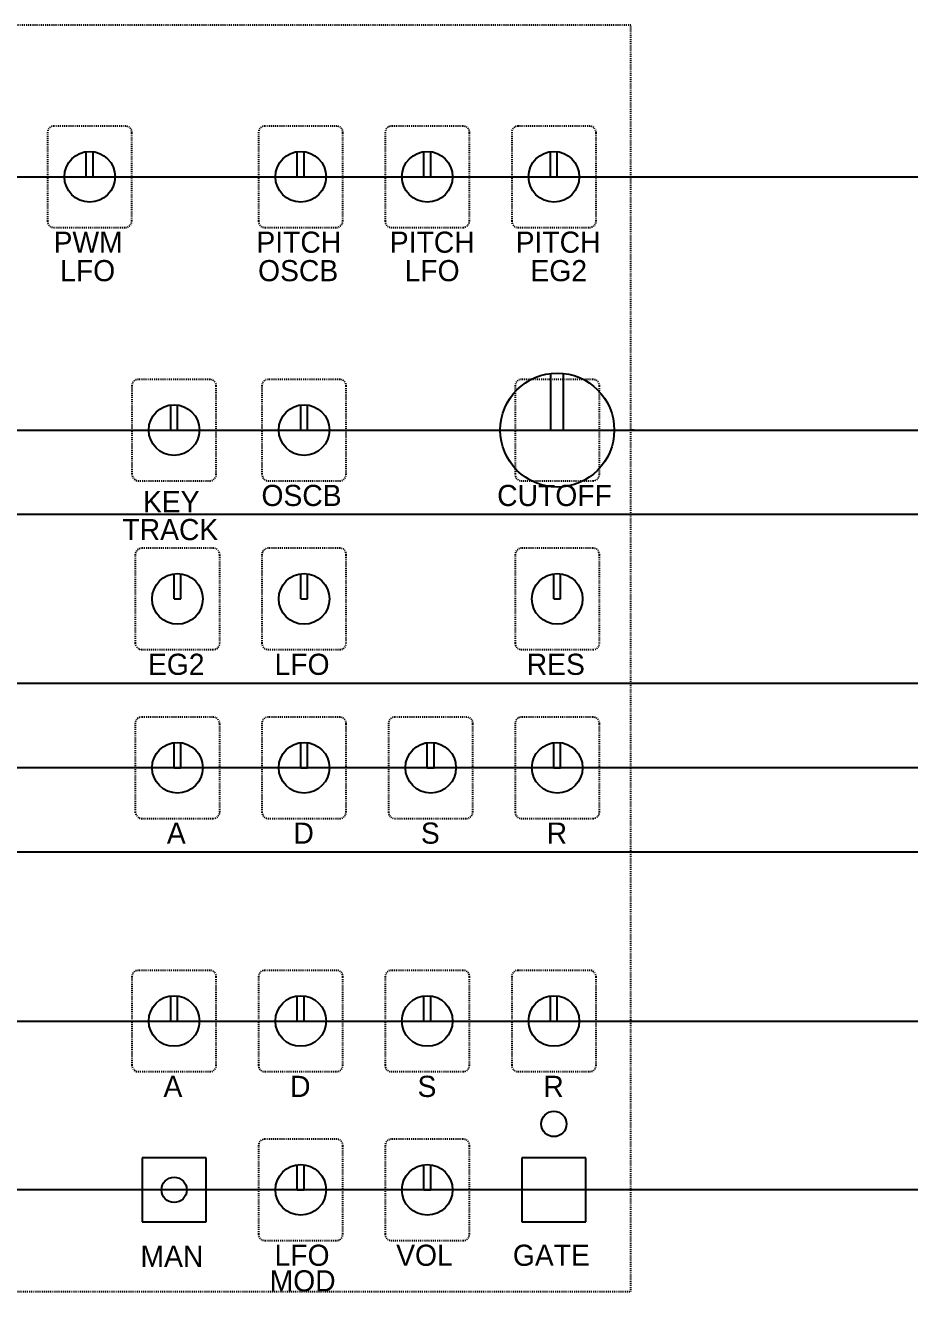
# Model space of a CAD drawing. Extents: x -1951 to 2029, y -1958 to 1511.
# Drawn here: x 110.1 to 214.9, y -162.9 to -12.9 of the extents above; entities that cross this region are included whole.
import ezdxf

# ---------------------------------------------------------------- set-up
doc = ezdxf.new("R2010")
doc.units = 0
doc.linetypes.add('BORDER', pattern=[0.875, 0.25, -0.125, 0.25, -0.125, 0, -0.125])
doc.linetypes.add('DOT', pattern=[0.125, 0, -0.125])
doc.layers.add('CONSTRUCTION', color=7, linetype='CONTINUOUS')
doc.layers.add('LAYER1', color=7, linetype='CONTINUOUS')
doc.styles.add('TEXT207045', font='txt', dxfattribs={"height": 0.2})
doc.styles.add('TEXT207048', font='txt', dxfattribs={"height": 0.2})
doc.styles.add('TEXT207051', font='txt', dxfattribs={"height": 0.2})
doc.styles.add('TEXT207054', font='txt', dxfattribs={"height": 0.2})
doc.styles.add('TEXT207057', font='txt', dxfattribs={"height": 0.2})
doc.styles.add('TEXT207060', font='txt', dxfattribs={"height": 0.2})
doc.styles.add('TEXT207063', font='txt', dxfattribs={"height": 0.2})
doc.styles.add('TEXT207066', font='txt', dxfattribs={"height": 0.2})
doc.styles.add('TEXT207069', font='txt', dxfattribs={"height": 0.2})
doc.styles.add('TEXT207072', font='txt', dxfattribs={"height": 0.2})
doc.styles.add('TEXT207075', font='txt', dxfattribs={"height": 0.2})
doc.styles.add('TEXT207078', font='txt', dxfattribs={"height": 0.2})
doc.styles.add('TEXT207081', font='txt', dxfattribs={"height": 0.2})
doc.styles.add('TEXT207084', font='txt', dxfattribs={"height": 0.2})
doc.styles.add('TEXT207087', font='txt', dxfattribs={"height": 0.2})
doc.styles.add('TEXT207090', font='txt', dxfattribs={"height": 0.2})
doc.styles.add('TEXT207093', font='txt', dxfattribs={"height": 0.2})
doc.styles.add('TEXT207096', font='txt', dxfattribs={"height": 0.2})
doc.styles.add('TEXT207099', font='txt', dxfattribs={"height": 0.2})
doc.styles.add('TEXT207102', font='txt', dxfattribs={"height": 0.2})
doc.styles.add('TEXT207418', font='txt', dxfattribs={"height": 0.2})
doc.styles.add('TEXT207541', font='txt', dxfattribs={"height": 0.2})
doc.styles.add('TEXT207600', font='txt', dxfattribs={"height": 0.2})
doc.styles.add('TEXT207683', font='txt', dxfattribs={"height": 0.2})
doc.styles.add('TEXT207905', font='txt', dxfattribs={"height": 0.2})
doc.styles.add('TEXT207908', font='txt', dxfattribs={"height": 0.2})
doc.styles.add('TEXT208391', font='txt', dxfattribs={"height": 0.2})
doc.styles.add('TEXT208394', font='txt', dxfattribs={"height": 0.2})

msp = doc.modelspace()

# ---------------------------------------------------------------- linework, layer by layer
at = {"layer": 'CONSTRUCTION', "color": 6}
for p, q in [((-1308.95, -30.86), (1353.98, -30.86)), ((-584.27, -60.86), (964.3, -60.86)), ((807.81, -70.86), (-745.5, -70.86)), ((-391.89, -90.86), (589.76, -90.86)), ((1007.83, -100.86), (-826.65, -100.86)), ((1893.86, -110.86), (-1951.12, -110.86)), ((-483.11, -130.86), (701.65, -130.86)), ((2028.99, -150.86), (-1807.33, -150.86))]:
    msp.add_line(p, q, dxfattribs=at)
at = {"layer": 'LAYER1', "color": 7, "linetype": 'DOT'}
for p, q in [((181.87, -12.92), (-18.13, -12.92)), ((181.87, -162.92), (181.87, -12.92)), ((-18.13, -162.92), (181.87, -162.92))]:
    msp.add_line(p, q, dxfattribs=at)
at = {"layer": 'LAYER1', "color": 253, "linetype": 'DOT'}
for p, q in [((122.01, -24.86), (113.51, -24.86)), ((122.01, -24.86), (113.51, -24.86)), ((122.01, -24.86), (113.51, -24.86)), ((122.01, -24.86), (113.51, -24.86)), ((147.01, -24.86), (138.51, -24.86)), ((147.01, -24.86), (138.51, -24.86)), ((147.01, -24.86), (138.51, -24.86)), ((147.01, -24.86), (138.51, -24.86)), ((147.01, -24.86), (138.51, -24.86)), ((162.01, -24.86), (153.51, -24.86)), ((162.01, -24.86), (153.51, -24.86)), ((162.01, -24.86), (153.51, -24.86)), ((162.01, -24.86), (153.51, -24.86)), ((177.01, -24.86), (168.51, -24.86)), ((177.01, -24.86), (168.51, -24.86)), ((177.01, -24.86), (168.51, -24.86)), ((112.76, -25.61), (112.76, -36.11)), ((112.76, -25.61), (112.76, -36.11)), ((112.76, -25.61), (112.76, -36.11)), ((112.76, -25.61), (112.76, -36.11)), ((122.76, -36.11), (122.76, -25.61)), ((122.76, -36.11), (122.76, -25.61)), ((122.76, -36.11), (122.76, -25.61)), ((122.76, -36.11), (122.76, -25.61)), ((137.76, -25.61), (137.76, -36.11)), ((137.76, -25.61), (137.76, -36.11)), ((137.76, -25.61), (137.76, -36.11)), ((137.76, -25.61), (137.76, -36.11)), ((137.76, -25.61), (137.76, -36.11)), ((147.76, -36.11), (147.76, -25.61)), ((147.76, -36.11), (147.76, -25.61)), ((147.76, -36.11), (147.76, -25.61)), ((147.76, -36.11), (147.76, -25.61)), ((147.76, -36.11), (147.76, -25.61)), ((152.76, -25.61), (152.76, -36.11)), ((152.76, -25.61), (152.76, -36.11)), ((152.76, -25.61), (152.76, -36.11)), ((152.76, -25.61), (152.76, -36.11)), ((162.76, -36.11), (162.76, -25.61)), ((162.76, -36.11), (162.76, -25.61)), ((162.76, -36.11), (162.76, -25.61)), ((162.76, -36.11), (162.76, -25.61)), ((167.76, -25.61), (167.76, -36.11)), ((167.76, -25.61), (167.76, -36.11)), ((167.76, -25.61), (167.76, -36.11)), ((177.76, -36.11), (177.76, -25.61)), ((177.76, -36.11), (177.76, -25.61)), ((177.76, -36.11), (177.76, -25.61)), ((113.51, -36.86), (122.01, -36.86)), ((113.51, -36.86), (122.01, -36.86)), ((113.51, -36.86), (122.01, -36.86)), ((113.51, -36.86), (122.01, -36.86)), ((138.51, -36.86), (147.01, -36.86)), ((138.51, -36.86), (147.01, -36.86)), ((138.51, -36.86), (147.01, -36.86)), ((138.51, -36.86), (147.01, -36.86)), ((138.51, -36.86), (147.01, -36.86)), ((153.51, -36.86), (162.01, -36.86)), ((153.51, -36.86), (162.01, -36.86)), ((153.51, -36.86), (162.01, -36.86)), ((153.51, -36.86), (162.01, -36.86)), ((168.51, -36.86), (177.01, -36.86)), ((168.51, -36.86), (177.01, -36.86)), ((168.51, -36.86), (177.01, -36.86)), ((132.01, -54.86), (123.51, -54.86)), ((132.01, -54.86), (123.51, -54.86)), ((147.41, -54.86), (138.91, -54.86)), ((147.41, -54.86), (138.91, -54.86)), ((177.41, -54.86), (168.91, -54.86)), ((122.76, -55.61), (122.76, -66.11)), ((122.76, -55.61), (122.76, -66.11)), ((132.76, -66.11), (132.76, -55.61)), ((132.76, -66.11), (132.76, -55.61)), ((138.16, -55.61), (138.16, -66.11)), ((138.16, -55.61), (138.16, -66.11)), ((148.16, -66.11), (148.16, -55.61)), ((148.16, -66.11), (148.16, -55.61)), ((168.16, -55.61), (168.16, -66.11)), ((178.16, -66.11), (178.16, -55.61)), ((123.51, -66.86), (132.01, -66.86)), ((123.51, -66.86), (132.01, -66.86)), ((138.91, -66.86), (147.41, -66.86)), ((138.91, -66.86), (147.41, -66.86)), ((168.91, -66.86), (177.41, -66.86)), ((132.41, -74.86), (123.91, -74.86)), ((132.41, -74.86), (123.91, -74.86)), ((132.41, -74.86), (123.91, -74.86)), ((147.41, -74.86), (138.91, -74.86)), ((147.41, -74.86), (138.91, -74.86)), ((177.41, -74.86), (168.91, -74.86)), ((177.41, -74.86), (168.91, -74.86)), ((123.16, -75.61), (123.16, -86.11)), ((123.16, -75.61), (123.16, -86.11)), ((123.16, -75.61), (123.16, -86.11)), ((133.16, -86.11), (133.16, -75.61)), ((133.16, -86.11), (133.16, -75.61)), ((133.16, -86.11), (133.16, -75.61)), ((138.16, -75.61), (138.16, -86.11)), ((138.16, -75.61), (138.16, -86.11)), ((148.16, -86.11), (148.16, -75.61)), ((148.16, -86.11), (148.16, -75.61)), ((168.16, -75.61), (168.16, -86.11)), ((168.16, -75.61), (168.16, -86.11)), ((178.16, -86.11), (178.16, -75.61)), ((178.16, -86.11), (178.16, -75.61)), ((123.91, -86.86), (132.41, -86.86)), ((123.91, -86.86), (132.41, -86.86)), ((123.91, -86.86), (132.41, -86.86)), ((138.91, -86.86), (147.41, -86.86)), ((138.91, -86.86), (147.41, -86.86)), ((168.91, -86.86), (177.41, -86.86)), ((168.91, -86.86), (177.41, -86.86)), ((123.16, -95.61), (123.16, -106.11)), ((123.16, -95.61), (123.16, -106.11)), ((132.41, -94.86), (123.91, -94.86)), ((132.41, -94.86), (123.91, -94.86)), ((133.16, -106.11), (133.16, -95.61)), ((133.16, -106.11), (133.16, -95.61)), ((138.16, -95.61), (138.16, -106.11)), ((147.41, -94.86), (138.91, -94.86)), ((148.16, -106.11), (148.16, -95.61)), ((153.16, -95.61), (153.16, -106.11)), ((153.16, -95.61), (153.16, -106.11)), ((162.41, -94.86), (153.91, -94.86)), ((162.41, -94.86), (153.91, -94.86)), ((162.41, -94.86), (153.91, -94.86)), ((163.16, -106.11), (163.16, -95.61)), ((163.16, -106.11), (163.16, -95.61)), ((168.16, -95.61), (168.16, -106.11)), ((177.41, -94.86), (168.91, -94.86)), ((178.16, -106.11), (178.16, -95.61)), ((123.91, -106.86), (132.41, -106.86)), ((123.91, -106.86), (132.41, -106.86)), ((138.91, -106.86), (147.41, -106.86)), ((153.91, -106.86), (162.41, -106.86)), ((153.91, -106.86), (162.41, -106.86)), ((168.91, -106.86), (177.41, -106.86)), ((122.76, -125.61), (122.76, -136.11)), ((132.01, -124.86), (123.51, -124.86)), ((132.76, -136.11), (132.76, -125.61)), ((137.76, -125.61), (137.76, -136.11)), ((147.01, -124.86), (138.51, -124.86)), ((147.76, -136.11), (147.76, -125.61)), ((152.76, -125.61), (152.76, -136.11)), ((162.01, -124.86), (153.51, -124.86)), ((162.76, -136.11), (162.76, -125.61)), ((167.76, -125.61), (167.76, -136.11)), ((177.01, -124.86), (168.51, -124.86)), ((177.76, -136.11), (177.76, -125.61)), ((123.51, -136.86), (132.01, -136.86)), ((138.51, -136.86), (147.01, -136.86)), ((153.51, -136.86), (162.01, -136.86)), ((168.51, -136.86), (177.01, -136.86)), ((147.01, -144.86), (138.51, -144.86)), ((147.01, -144.86), (138.51, -144.86)), ((147.01, -144.86), (138.51, -144.86)), ((147.01, -144.86), (138.51, -144.86)), ((162.01, -144.86), (153.51, -144.86)), ((137.76, -145.61), (137.76, -156.11)), ((137.76, -145.61), (137.76, -156.11)), ((137.76, -145.61), (137.76, -156.11)), ((137.76, -145.61), (137.76, -156.11)), ((147.76, -156.11), (147.76, -145.61)), ((147.76, -156.11), (147.76, -145.61)), ((147.76, -156.11), (147.76, -145.61)), ((147.76, -156.11), (147.76, -145.61)), ((152.76, -145.61), (152.76, -156.11)), ((162.76, -156.11), (162.76, -145.61)), ((138.51, -156.86), (147.01, -156.86)), ((138.51, -156.86), (147.01, -156.86)), ((138.51, -156.86), (147.01, -156.86)), ((138.51, -156.86), (147.01, -156.86)), ((153.51, -156.86), (162.01, -156.86))]:
    msp.add_line(p, q, dxfattribs=at)
at = {"layer": 'LAYER1', "color": 7}
for p, q in [((117.36, -30.86), (117.36, -27.89)), ((117.36, -30.86), (117.36, -27.89)), ((117.36, -30.86), (117.36, -27.89)), ((117.36, -30.86), (117.36, -27.89)), ((118.16, -30.86), (118.16, -27.89)), ((118.16, -30.86), (118.16, -27.89)), ((118.16, -30.86), (118.16, -27.89)), ((118.16, -30.86), (118.16, -27.89)), ((142.36, -30.86), (142.36, -27.89)), ((142.36, -30.86), (142.36, -27.89)), ((142.36, -30.86), (142.36, -27.89)), ((142.36, -30.86), (142.36, -27.89)), ((142.36, -30.86), (142.36, -27.89)), ((143.16, -30.86), (143.16, -27.89)), ((143.16, -30.86), (143.16, -27.89)), ((143.16, -30.86), (143.16, -27.89)), ((143.16, -30.86), (143.16, -27.89)), ((143.16, -30.86), (143.16, -27.89)), ((157.36, -30.86), (157.36, -27.89)), ((157.36, -30.86), (157.36, -27.89)), ((157.36, -30.86), (157.36, -27.89)), ((157.36, -30.86), (157.36, -27.89)), ((158.16, -30.86), (158.16, -27.89)), ((158.16, -30.86), (158.16, -27.89)), ((158.16, -30.86), (158.16, -27.89)), ((158.16, -30.86), (158.16, -27.89)), ((172.36, -30.86), (172.36, -27.89)), ((172.36, -30.86), (172.36, -27.89)), ((172.36, -30.86), (172.36, -27.89)), ((173.16, -30.86), (173.16, -27.89)), ((173.16, -30.86), (173.16, -27.89)), ((173.16, -30.86), (173.16, -27.89)), ((117.36, -30.86), (118.16, -30.86)), ((117.36, -30.86), (118.16, -30.86)), ((117.36, -30.86), (118.16, -30.86)), ((117.36, -30.86), (118.16, -30.86)), ((142.36, -30.86), (143.16, -30.86)), ((142.36, -30.86), (143.16, -30.86)), ((142.36, -30.86), (143.16, -30.86)), ((142.36, -30.86), (143.16, -30.86)), ((142.36, -30.86), (143.16, -30.86)), ((157.36, -30.86), (158.16, -30.86)), ((157.36, -30.86), (158.16, -30.86)), ((157.36, -30.86), (158.16, -30.86)), ((157.36, -30.86), (158.16, -30.86)), ((172.36, -30.86), (173.16, -30.86)), ((172.36, -30.86), (173.16, -30.86)), ((172.36, -30.86), (173.16, -30.86)), ((172.41, -60.86), (172.41, -54.16)), ((173.91, -60.86), (173.91, -54.16)), ((127.36, -60.86), (127.36, -57.89)), ((127.36, -60.86), (127.36, -57.89)), ((128.16, -60.86), (128.16, -57.89)), ((128.16, -60.86), (128.16, -57.89)), ((142.76, -60.86), (142.76, -57.89)), ((142.76, -60.86), (142.76, -57.89)), ((143.56, -60.86), (143.56, -57.89)), ((143.56, -60.86), (143.56, -57.89)), ((127.36, -60.86), (128.16, -60.86)), ((127.36, -60.86), (128.16, -60.86)), ((142.76, -60.86), (143.56, -60.86)), ((142.76, -60.86), (143.56, -60.86)), ((172.41, -60.86), (173.91, -60.86)), ((182.27, -60.86), (181.87, -60.86)), ((127.76, -80.86), (127.76, -77.89)), ((127.76, -80.86), (127.76, -77.89)), ((127.76, -80.86), (127.76, -77.89)), ((128.56, -80.86), (128.56, -77.89)), ((128.56, -80.86), (128.56, -77.89)), ((128.56, -80.86), (128.56, -77.89)), ((142.76, -80.86), (142.76, -77.89)), ((142.76, -80.86), (142.76, -77.89)), ((143.56, -80.86), (143.56, -77.89)), ((143.56, -80.86), (143.56, -77.89)), ((172.76, -80.86), (172.76, -77.89)), ((172.76, -80.86), (172.76, -77.89)), ((173.56, -80.86), (173.56, -77.89)), ((173.56, -80.86), (173.56, -77.89)), ((127.76, -80.86), (128.56, -80.86)), ((127.76, -80.86), (128.56, -80.86)), ((127.76, -80.86), (128.56, -80.86)), ((142.76, -80.86), (143.56, -80.86)), ((142.76, -80.86), (143.56, -80.86)), ((172.76, -80.86), (173.56, -80.86)), ((172.76, -80.86), (173.56, -80.86)), ((127.76, -100.86), (127.76, -97.89)), ((127.76, -100.86), (127.76, -97.89)), ((128.56, -100.86), (128.56, -97.89)), ((128.56, -100.86), (128.56, -97.89)), ((142.76, -100.86), (142.76, -97.89)), ((143.56, -100.86), (143.56, -97.89)), ((157.76, -100.86), (157.76, -97.89)), ((157.76, -100.86), (157.76, -97.89)), ((158.56, -100.86), (158.56, -97.89)), ((158.56, -100.86), (158.56, -97.89)), ((172.76, -100.86), (172.76, -97.89)), ((173.56, -100.86), (173.56, -97.89)), ((127.76, -100.86), (128.56, -100.86)), ((127.76, -100.86), (128.56, -100.86)), ((142.76, -100.86), (143.56, -100.86)), ((157.76, -100.86), (158.56, -100.86)), ((157.76, -100.86), (158.56, -100.86)), ((172.76, -100.86), (173.56, -100.86)), ((127.36, -130.86), (127.36, -127.89)), ((128.16, -130.86), (128.16, -127.89)), ((142.36, -130.86), (142.36, -127.89)), ((143.16, -130.86), (143.16, -127.89)), ((157.36, -130.86), (157.36, -127.89)), ((158.16, -130.86), (158.16, -127.89)), ((172.36, -130.86), (172.36, -127.89)), ((173.16, -130.86), (173.16, -127.89)), ((127.36, -130.86), (128.16, -130.86)), ((142.36, -130.86), (143.16, -130.86)), ((157.36, -130.86), (158.16, -130.86)), ((172.36, -130.86), (173.16, -130.86)), ((131.56, -147.06), (123.96, -147.06)), ((123.96, -147.06), (123.96, -154.66)), ((131.56, -147.06), (123.96, -147.06)), ((123.96, -147.06), (123.96, -154.66)), ((131.56, -154.66), (131.56, -147.06)), ((131.56, -154.66), (131.56, -147.06)), ((142.36, -150.86), (142.36, -147.89)), ((142.36, -150.86), (142.36, -147.89)), ((142.36, -150.86), (142.36, -147.89)), ((142.36, -150.86), (142.36, -147.89)), ((143.16, -150.86), (143.16, -147.89)), ((143.16, -150.86), (143.16, -147.89)), ((143.16, -150.86), (143.16, -147.89)), ((143.16, -150.86), (143.16, -147.89)), ((157.36, -150.86), (157.36, -147.89)), ((158.16, -150.86), (158.16, -147.89)), ((176.56, -147.06), (168.96, -147.06)), ((168.96, -147.06), (168.96, -154.66)), ((176.56, -147.06), (168.96, -147.06)), ((168.96, -147.06), (168.96, -154.66)), ((176.56, -154.66), (176.56, -147.06)), ((176.56, -154.66), (176.56, -147.06)), ((142.36, -150.86), (143.16, -150.86)), ((142.36, -150.86), (143.16, -150.86)), ((142.36, -150.86), (143.16, -150.86)), ((142.36, -150.86), (143.16, -150.86)), ((157.36, -150.86), (158.16, -150.86)), ((123.96, -154.66), (131.56, -154.66)), ((123.96, -154.66), (131.56, -154.66)), ((168.96, -154.66), (176.56, -154.66)), ((168.96, -154.66), (176.56, -154.66))]:
    msp.add_line(p, q, dxfattribs=at)
for centre, radius in [((117.76, -30.86), 3), ((117.76, -30.86), 3), ((117.76, -30.86), 3), ((117.76, -30.86), 3), ((142.76, -30.86), 3), ((142.76, -30.86), 3), ((142.76, -30.86), 3), ((142.76, -30.86), 3), ((142.76, -30.86), 3), ((157.76, -30.86), 3), ((157.76, -30.86), 3), ((157.76, -30.86), 3), ((157.76, -30.86), 3), ((172.76, -30.86), 3), ((172.76, -30.86), 3), ((172.76, -30.86), 3), ((173.16, -60.86), 6.75), ((127.76, -60.86), 3), ((127.76, -60.86), 3), ((143.16, -60.86), 3), ((143.16, -60.86), 3), ((128.16, -80.86), 3), ((128.16, -80.86), 3), ((128.16, -80.86), 3), ((143.16, -80.86), 3), ((143.16, -80.86), 3), ((173.16, -80.86), 3), ((173.16, -80.86), 3), ((128.16, -100.86), 3), ((128.16, -100.86), 3), ((143.16, -100.86), 3), ((158.16, -100.86), 3), ((158.16, -100.86), 3), ((173.16, -100.86), 3), ((127.76, -130.86), 3), ((142.76, -130.86), 3), ((157.76, -130.86), 3), ((172.76, -130.86), 3), ((172.76, -143.06), 1.5), ((142.76, -150.86), 3), ((142.76, -150.86), 3), ((142.76, -150.86), 3), ((142.76, -150.86), 3), ((157.76, -150.86), 3), ((127.76, -150.86), 1.5), ((127.76, -150.86), 1.5)]:
    msp.add_circle(centre, radius, dxfattribs=at)
at = {"layer": 'LAYER1', "color": 253, "linetype": 'DOT'}
for centre, start, end in [((113.51, -25.61), 90, 180), ((113.51, -25.61), 90, 180), ((113.51, -25.61), 90, 180), ((113.51, -25.61), 90, 180), ((122.01, -25.61), 0, 90), ((122.01, -25.61), 0, 90), ((122.01, -25.61), 0, 90), ((122.01, -25.61), 0, 90), ((138.51, -25.61), 90, 180), ((138.51, -25.61), 90, 180), ((138.51, -25.61), 90, 180), ((138.51, -25.61), 90, 180), ((138.51, -25.61), 90, 180), ((147.01, -25.61), 360, 90), ((147.01, -25.61), 360, 90), ((147.01, -25.61), 360, 90), ((147.01, -25.61), 360, 90), ((147.01, -25.61), 360, 90), ((153.51, -25.61), 90, 180), ((153.51, -25.61), 90, 180), ((153.51, -25.61), 90, 180), ((153.51, -25.61), 90, 180), ((162.01, -25.61), 360, 90), ((162.01, -25.61), 360, 90), ((162.01, -25.61), 360, 90), ((162.01, -25.61), 360, 90), ((168.51, -25.61), 90, 180), ((168.51, -25.61), 90, 180), ((168.51, -25.61), 90, 180), ((177.01, -25.61), 360, 90), ((177.01, -25.61), 360, 90), ((177.01, -25.61), 360, 90), ((113.51, -36.11), 180, 270), ((113.51, -36.11), 180, 270), ((113.51, -36.11), 180, 270), ((113.51, -36.11), 180, 270), ((122.01, -36.11), 270, 0), ((122.01, -36.11), 270, 0), ((122.01, -36.11), 270, 0), ((122.01, -36.11), 270, 0), ((138.51, -36.11), 180, 270), ((138.51, -36.11), 180, 270), ((138.51, -36.11), 180, 270), ((138.51, -36.11), 180, 270), ((138.51, -36.11), 180, 270), ((147.01, -36.11), 270, 0), ((147.01, -36.11), 270, 0), ((147.01, -36.11), 270, 0), ((147.01, -36.11), 270, 0), ((147.01, -36.11), 270, 0), ((153.51, -36.11), 180, 270), ((153.51, -36.11), 180, 270), ((153.51, -36.11), 180, 270), ((153.51, -36.11), 180, 270), ((162.01, -36.11), 270, 0), ((162.01, -36.11), 270, 0), ((162.01, -36.11), 270, 0), ((162.01, -36.11), 270, 0), ((168.51, -36.11), 180, 270), ((168.51, -36.11), 180, 270), ((168.51, -36.11), 180, 270), ((177.01, -36.11), 270, 0), ((177.01, -36.11), 270, 0), ((177.01, -36.11), 270, 0), ((123.51, -55.61), 90, 180), ((123.51, -55.61), 90, 180), ((132.01, -55.61), 0, 90), ((132.01, -55.61), 0, 90), ((138.91, -55.61), 90, 180), ((138.91, -55.61), 90, 180), ((147.41, -55.61), 0, 90), ((147.41, -55.61), 0, 90), ((168.91, -55.61), 90, 180), ((177.41, -55.61), 0, 90), ((123.51, -66.11), 180, 270), ((123.51, -66.11), 180, 270), ((132.01, -66.11), 270, 0), ((132.01, -66.11), 270, 0), ((138.91, -66.11), 180, 270), ((138.91, -66.11), 180, 270), ((147.41, -66.11), 270, 0), ((147.41, -66.11), 270, 0), ((168.91, -66.11), 180, 270), ((177.41, -66.11), 270, 0), ((123.91, -75.61), 90, 180), ((123.91, -75.61), 90, 180), ((123.91, -75.61), 90, 180), ((132.41, -75.61), 360, 90), ((132.41, -75.61), 360, 90), ((132.41, -75.61), 360, 90), ((138.91, -75.61), 90, 180), ((138.91, -75.61), 90, 180), ((147.41, -75.61), 360, 90), ((147.41, -75.61), 360, 90), ((168.91, -75.61), 90, 180), ((168.91, -75.61), 90, 180), ((177.41, -75.61), 360, 90), ((177.41, -75.61), 360, 90), ((123.91, -86.11), 180, 270), ((123.91, -86.11), 180, 270), ((123.91, -86.11), 180, 270), ((132.41, -86.11), 270, 0), ((132.41, -86.11), 270, 0), ((132.41, -86.11), 270, 0), ((138.91, -86.11), 180, 270), ((138.91, -86.11), 180, 270), ((147.41, -86.11), 270, 0), ((147.41, -86.11), 270, 0), ((168.91, -86.11), 180, 270), ((168.91, -86.11), 180, 270), ((177.41, -86.11), 270, 0), ((177.41, -86.11), 270, 0), ((123.91, -95.61), 90, 180), ((123.91, -95.61), 90, 180), ((132.41, -95.61), 0, 90), ((132.41, -95.61), 0, 90), ((138.91, -95.61), 90, 180), ((147.41, -95.61), 0, 90), ((153.91, -95.61), 90, 180), ((153.91, -95.61), 90, 180), ((153.91, -95.61), 90, 180), ((162.41, -95.61), 0, 90), ((162.41, -95.61), 0, 90), ((168.91, -95.61), 90, 180), ((177.41, -95.61), 0, 90), ((123.91, -106.11), 180, 270), ((123.91, -106.11), 180, 270), ((132.41, -106.11), 270, 0), ((132.41, -106.11), 270, 0), ((138.91, -106.11), 180, 270), ((147.41, -106.11), 270, 0), ((153.91, -106.11), 180, 270), ((153.91, -106.11), 180, 270), ((162.41, -106.11), 270, 0), ((162.41, -106.11), 270, 0), ((168.91, -106.11), 180, 270), ((177.41, -106.11), 270, 0), ((123.51, -125.61), 90, 180), ((132.01, -125.61), 360, 90), ((138.51, -125.61), 90, 180), ((147.01, -125.61), 360, 90), ((153.51, -125.61), 90, 180), ((162.01, -125.61), 0, 90), ((168.51, -125.61), 90, 180), ((177.01, -125.61), 360, 90), ((123.51, -136.11), 180, 270), ((132.01, -136.11), 270, 0), ((138.51, -136.11), 180, 270), ((147.01, -136.11), 270, 0), ((153.51, -136.11), 180, 270), ((162.01, -136.11), 270, 0), ((168.51, -136.11), 180, 270), ((177.01, -136.11), 270, 0), ((138.51, -145.61), 90, 180), ((138.51, -145.61), 90, 180), ((138.51, -145.61), 90, 180), ((138.51, -145.61), 90, 180), ((147.01, -145.61), 360, 90), ((147.01, -145.61), 360, 90), ((147.01, -145.61), 360, 90), ((147.01, -145.61), 360, 90), ((153.51, -145.61), 90, 180), ((162.01, -145.61), 0, 90), ((138.51, -156.11), 180, 270), ((138.51, -156.11), 180, 270), ((138.51, -156.11), 180, 270), ((138.51, -156.11), 180, 270), ((147.01, -156.11), 270, 0), ((147.01, -156.11), 270, 0), ((147.01, -156.11), 270, 0), ((147.01, -156.11), 270, 0), ((153.51, -156.11), 180, 270), ((162.01, -156.11), 270, 0)]:
    msp.add_arc(centre, 0.75, start, end, dxfattribs=at)

# ---------------------------------------------------------------- texts
at = {"layer": 'LAYER1', "color": 7, "linetype": 'BORDER'}
for s, height, style, p in [('PWM', 2.506, 'TEXT207078', (113.48, -39.86)), ('PITCH', 2.506, 'TEXT207069', (137.51, -39.86)), ('PITCH', 2.506, 'TEXT207072', (153.32, -39.86)), ('PITCH', 2.506, 'TEXT207075', (168.23, -39.86)), ('LFO', 2.506, 'TEXT207081', (114.26, -43.23)), ('OSCB', 2.506, 'TEXT207084', (137.71, -43.23)), ('LFO', 2.506, 'TEXT207087', (155.07, -43.23)), ('EG2', 2.506, 'TEXT207090', (169.98, -43.23)), ('OSCB', 2.506, 'TEXT207683', (138.11, -69.86)), ('CUTOFF', 2.506, 'TEXT207066', (166.04, -69.86)), ('KEY', 2.506, 'TEXT207905', (124.07, -70.6)), ('TRACK', 2.506, 'TEXT207908', (121.64, -73.9)), ('EG2', 2.506, 'TEXT207060', (124.66, -89.86)), ('LFO', 2.506, 'TEXT207063', (139.66, -89.86)), ('RES', 2.506, 'TEXT207057', (169.54, -89.86)), ('A', 2.51, 'TEXT207045', (126.9, -109.86)), ('D', 2.51, 'TEXT207048', (141.9, -109.86)), ('S', 2.51, 'TEXT207051', (157, -109.86)), ('R', 2.51, 'TEXT207054', (171.9, -109.86)), ('A', 2.51, 'TEXT207093', (126.5, -139.86)), ('D', 2.51, 'TEXT207096', (141.5, -139.86)), ('S', 2.51, 'TEXT207099', (156.6, -139.86)), ('R', 2.51, 'TEXT207102', (171.5, -139.86)), ('MAN', 2.506, 'TEXT207418', (123.78, -159.98)), ('LFO', 2.506, 'TEXT208391', (139.66, -159.86)), ('VOL', 2.506, 'TEXT207600', (154.07, -159.86)), ('GATE', 2.506, 'TEXT207541', (167.9, -159.86)), ('MOD', 2.506, 'TEXT208394', (139.08, -162.89))]:
    msp.add_text(s, height=height, dxfattribs=dict(at, style=style)).set_placement(p)

doc.saveas('drawing.dxf')
